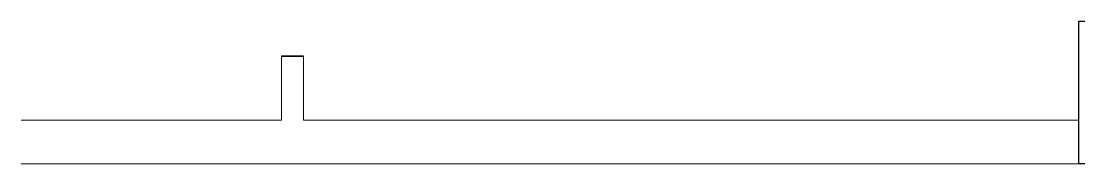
# Model space of a CAD drawing. Extents: x 3550807 to 4078732, y -628171 to -515859.
# Drawn here: x 4003489 to 4009034, y -540557 to -539807 of the extents above; entities that cross this region are included whole.
import ezdxf

# ---------------------------------------------------------------- set-up
doc = ezdxf.new("R2010")
doc.units = 0
doc.header["$LTSCALE"] = 6
doc.header["$MEASUREMENT"] = 0
doc.layers.add('COL', color=5, linetype='CONTINUOUS')
doc.layers.add('WALL', color=10, linetype='CONTINUOUS', lineweight=35)

msp = doc.modelspace()

# ---------------------------------------------------------------- linework, layer by layer
at = {"layer": 'COL', "elevation": 0}
msp.add_lwpolyline([(4009783.9, -539807.5), (4009783.9, -540557.5), (4009033.9, -540557.5), (4009033.9, -539807.5)], close=True, dxfattribs=at)
at = {"layer": 'WALL', "color": 8, "lineweight": 0}
for p, q in [((4004853.9, -539992.3, 0), (4004853.9, -540327.3, 0)), ((4004968.9, -539992.3, 0), (4004968.9, -540327.3, 0)), ((4003488.9, -540327.3, 0), (4004853.9, -540327.3, 0)), ((4004968.9, -540327.3, 0), (4009033.9, -540327.3, 0)), ((4003488.9, -540557.3, 0), (4009033.9, -540557.3, 0))]:
    msp.add_line(p, q, dxfattribs=at)
at = {"layer": 'WALL', "color": 8, "linetype": 'ByBlock'}
msp.add_line((4004968.9, -539992.3, 0), (4004853.9, -539992.3, 0), dxfattribs=at)

doc.saveas('drawing.dxf')
